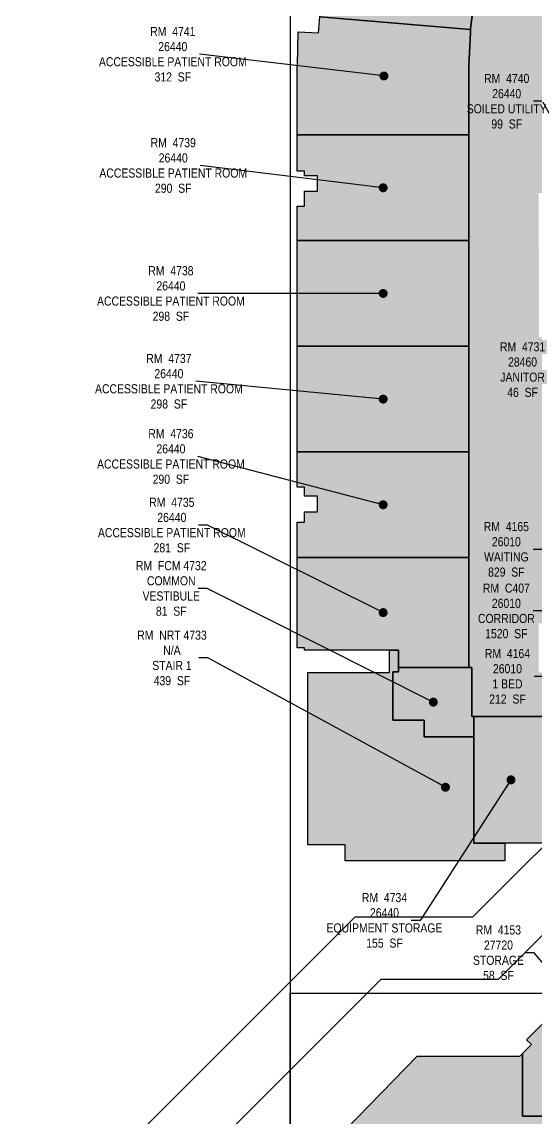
# Model space of a CAD drawing. Header units: inches. Extents: x -464 to 5863, y -325 to 4525.
# Drawn here: x -464 to 327, y 1683 to 3368 of the extents above; entities that cross this region are included whole.
import ezdxf

# ---------------------------------------------------------------- set-up
doc = ezdxf.new("R2010")
doc.units = ezdxf.units.IN
doc.header["$LTSCALE"] = 48
doc.header["$MEASUREMENT"] = 0
doc.layers.get('Defpoints').update_dxf_attribs({"color": 31})
for name, color, linetype in [('0-LABEL', 3, 'Continuous'), ('1-NRT', 200, 'Continuous'), ('1-NRT-PTN', 253, 'Continuous'), ('3-FCM', 190, 'Continuous'), ('3-FCM-PTN', 9, 'Continuous'), ('4-OCC', 6, 'Continuous'), ('4-OCC-PTN', 95, 'Continuous')]:
    doc.layers.add(name, color=color, linetype=linetype)
doc.layers.add('VP-Window', color=2, linetype='Continuous', plot=False)
doc.styles.add('ArialN', font='ARIALN.TTF')
doc.dimstyles.new('AB-220', dxfattribs={"dimscale": 220, "dimtxt": 0.0703125, "dimasz": 0.0625, "dimexe": 0.0625, "dimexo": 0.125, "dimgap": 0.1875, "dimtad": 0, "dimdec": 4, "dimrnd": 0.0625, "dimzin": 0, "dimdsep": 46, "dimlunit": 4, "dimtxsty": 'ArialN', "dimblk": 'ARCHTICK', "dimcen": 0.0625, "dimclrd": 256, "dimclre": 256, "dimclrt": 256, "dimadec": 0, "dimazin": 0, "dimtfac": 1, "dimtdec": 4, "dimtofl": 0, "dimtmove": 2, "dimatfit": 3, "dimldrblk": 'DOT', "dimfxl": 0, "dimfrac": 2, "dimtolj": 1, "dimtzin": 0, "dimlwd": -1, "dimlwe": -1, "dimarcsym": 0})

# ---------------------------------------------------------------- blocks, each defined once
blk = doc.blocks.new('_ArchTick')
at = {"const_width": 0.15}
blk.add_lwpolyline([(-0.5, -0.5), (0.5, 0.5)], dxfattribs=at)
blk = doc.blocks.new('_Dot')
at = {"lineweight": -2}
blk.add_line((-0.5, 0), (-1, 0), dxfattribs=at)
at = {"const_width": 0.5}
blk.add_lwpolyline([(-0.25, 0, 1), (0.25, 0, 1)], format="xyb", close=True, dxfattribs=at)

msp = doc.modelspace()

# ---------------------------------------------------------------- hatches: boundary and pattern name
at = {"layer": '1-NRT-PTN'}
h = msp.add_hatch(color=256, dxfattribs=at)
h.dxf.hatch_style = 1
h.paths.add_polyline_path([(230.5777386133015, 2269.202166843034), (230.5777386133051, 2105.327869028084), (278.5777541915869, 2105.357740394906), (278.5777541915869, 2078.232019599573), (32.71610859890112, 2078.232019599574), (32.71612417719021, 2103.107007489646), (-24.42224580841125, 2103.107007489645), (-24.42224580841125, 2368.107007489645), (101.0777541915888, 2368.107007489645), (101.0777541915888, 2402.327905552356), (115.0760283763485, 2402.327905552355), (115.0760127980558, 2369.232007489647), (106.3277541915888, 2369.232007489647), (106.3277386195297, 2294.669507489647), (154.4527541915888, 2294.639672647096), (154.4527541915888, 2269.232001685536)])
msp.add_hatch(color=256, dxfattribs=at).paths.add_polyline_path([(143.6779561739714, 1555.377225447011), (34.00597979491511, 1665.049201826068), (143.8446765981324, 1777.690547146883), (301.3042947399698, 1777.690547146883), (305.5746935659689, 1781.960945972882), (305.5746935659689, 1685.487388863346), (435.9726917254316, 1685.487388863346), (435.9726917254317, 1680.237388863346), (309.9815601557604, 1554.246257293674), (304.0414604972333, 1555.377225447012)])
at = {"layer": '3-FCM-PTN'}
h = msp.add_hatch(color=256, dxfattribs=at)
h.dxf.hatch_style = 1
edge = h.paths.add_edge_path()
edge.add_line((463.3855045196962, 3658.076299651527), (460.0922486531218, 3661.372783171177))
edge.add_arc((896.6005807313245, 3301.072247470315), 566.0000000000197, 140.4632226110263, 148.7487238157143)
edge.add_line((412.7270021562236, 3594.708689277098), (406.4719803237277, 3584.143864084594))
edge.add_line((406.4719803237277, 3584.143864084594), (410.0525751296228, 3580.563269280803))
edge.add_arc((896.6005651530136, 3301.041679722518), 561.1249999999928, 150.1226528891559, 174.75821161997)
edge.add_arc((907.5053651458322, 3300.233726679023), 572.0580422735987, 174.7774093992157, 179.4419433045306)
edge.add_line((335.4744571363445, 3305.805442011269), (335.5994571363445, 3251.804709106011))
edge.add_line((335.5994571363445, 3251.804709106011), (335.5994571363445, 3105.555267217496))
edge.add_line((335.5994571363445, 3105.555267217496), (330.4744571363445, 3105.555267217496))
edge.add_line((330.4744571363445, 3105.555267217496), (330.8505651530196, 2992.646894879483))
edge.add_line((330.8505651530196, 2992.646894879483), (330.8505651530196, 2884.646894879483))
edge.add_arc((331.8505651530196, 2884.646894879483), 1, 180, 270)
edge.add_line((331.8505651530196, 2883.646894879483), (362.0858465272232, 2883.646894879483))
edge.add_line((362.0858465272232, 2883.646894879483), (482.5325853363903, 3004.093633688588))
edge.add_line((482.5325853363903, 3004.093633688588), (479.0704822331173, 3007.555736791861))
edge.add_line((479.0704822331173, 3007.555736791861), (556.3211651709263, 3084.80641972967))
edge.add_line((556.3211651709263, 3084.80641972967), (880.4588530051952, 3408.943371469808))
edge.add_line((880.4588530051952, 3408.943371469808), (959.74283279864, 3329.659391676296))
edge.add_line((959.74283279864, 3329.659391676296), (774.8175270101912, 3144.734085887842))
edge.add_line((774.8175270101912, 3144.734085887842), (774.4637100348629, 3144.380273376116))
edge.add_line((774.4637100348629, 3144.380273376116), (693.6770238690716, 3063.593582746724))
edge.add_line((693.6770238690716, 3063.593582746724), (377.2244692460191, 2747.141028123659))
edge.add_line((377.2244692460191, 2747.141028123659), (377.2244692460191, 2726.055267217489))
edge.add_line((377.2244692460191, 2726.055267217489), (337.8494571363427, 2726.055267217489))
edge.add_line((337.8494571363427, 2726.055267217489), (337.8494571363427, 2443.726467140116))
edge.add_line((337.8494571363427, 2443.726467140116), (330.5994571363427, 2443.726467140116))
edge.add_line((330.5994571363427, 2443.726467140116), (330.5994571363427, 2368.181174916513))
edge.add_line((330.5994571363427, 2368.181174916513), (345.3494692491405, 2368.181174916513))
edge.add_line((345.3494692491405, 2368.181174916513), (345.3494654414463, 2300.305436207182))
edge.add_line((345.3494654414463, 2300.305436207182), (227.5369692491405, 2300.305436207182))
edge.add_line((227.5369692491405, 2300.305436207182), (227.5369692491442, 2375.555442011253))
edge.add_line((227.5369692491442, 2375.555442011253), (223.1005651529905, 2375.555442011253))
edge.add_line((223.1005651529905, 2375.555442011253), (223.1002351160279, 2471.742942011162))
edge.add_line((223.1002351160279, 2471.742942011162), (223.3477434341404, 2471.742942011162))
edge.add_line((223.3477434341404, 2471.742942011162), (223.347743434115, 2617.056010592125))
edge.add_line((223.347743434115, 2617.056010592125), (223.0977434341113, 2617.056010592125))
edge.add_line((223.0977434341113, 2617.056010592125), (223.0977434340895, 2797.181010592112))
edge.add_line((223.0977434340895, 2797.181010592112), (223.3477434340895, 2797.181010592112))
edge.add_line((223.3477434340895, 2797.181010592112), (223.3477434341077, 2942.057147753656))
edge.add_line((223.3477434341077, 2942.057147753656), (223.0977434341077, 2942.057147753656))
edge.add_line((223.0977434341077, 2942.057147753656), (223.0977434341295, 3122.182147753617))
edge.add_line((223.0977434341295, 3122.182147753617), (223.3477434340695, 3122.182147753617))
edge.add_line((223.3477434340695, 3122.182147753617), (223.3505651529978, 3191.556983429149))
edge.add_line((223.3505651529978, 3191.556983429149), (223.0977434340513, 3191.555267217477))
edge.add_line((223.0977434340513, 3191.555267217477), (223.0977434340622, 3284.117767217476))
edge.add_line((223.0977434340622, 3284.117767217476), (223.3505651530087, 3284.117767217476))
edge.add_line((223.3505651530087, 3284.117767217476), (223.3477434339149, 3301.041707018187))
edge.add_line((223.3477434339149, 3301.041707018187), (225.4841328296226, 3351.941019152155))
edge.add_line((225.4841328296226, 3351.941019152155), (225.6681058266696, 3356.805539149108))
edge.add_line((225.6681058266696, 3356.805539149108), (226.1479061275897, 3362.38156482607))
edge.add_line((226.1479061275897, 3362.38156482607), (232.7200452074977, 3412.95633141592))
edge.add_line((232.7200452074977, 3412.95633141592), (235.860031664428, 3430.236284093193))
edge.add_line((235.860031664428, 3430.236284093193), (231.4702071707653, 3431.726428713229))
edge.add_line((231.4702071707653, 3431.726428713229), (289.2923200377064, 3602.318414252311))
edge.add_line((289.2923200377064, 3602.318414252311), (293.7610089839383, 3600.801498757978))
edge.add_line((293.7610089839383, 3600.801498757978), (301.7179625816281, 3616.286393088212))
edge.add_line((301.7179625816281, 3616.286393088212), (327.6129496427421, 3660.927224084349))
edge.add_line((327.6129496427421, 3660.927224084349), (330.3924540537683, 3665.248333245127))
edge.add_line((330.3924540537683, 3665.248333245127), (333.4329915633463, 3669.968217852993))
edge.add_line((333.4329915633463, 3669.968217852993), (363.2696445087842, 3711.94468946165))
edge.add_line((363.2696445087842, 3711.94468946165), (373.8543272326443, 3725.306749496043))
edge.add_line((373.8543272326443, 3725.306749496043), (370.6715006943851, 3728.690349297356))
edge.add_line((370.6715006943851, 3728.690349297356), (501.8693216444045, 3852.108935429844))
edge.add_line((501.8693216444045, 3852.108935429844), (505.0538201168675, 3848.723713855865))
edge.add_line((505.0538201168675, 3848.723713855865), (519.4772755562846, 3858.746364012477))
edge.add_line((519.4772755562846, 3858.746364012477), (562.7614439843602, 3885.691934078059))
edge.add_line((562.7614439843602, 3885.691934078059), (567.640898831558, 3888.453235647239))
edge.add_line((567.640898831558, 3888.453235647239), (572.5491089620283, 3891.167244830408))
edge.add_line((572.5491089620283, 3891.167244830408), (618.1503295217536, 3914.009842084883))
edge.add_line((618.1503295217536, 3914.009842084883), (634.2141391391252, 3921.056092570307))
edge.add_line((634.2141391391252, 3921.056092570307), (632.9950636215418, 3925.542879330768))
edge.add_line((632.9950636215418, 3925.542879330768), (721.7990874320095, 3949.781290150979))
edge.add_line((721.7990874320095, 3949.781290150979), (747.885395264013, 3846.115096555124))
edge.add_line((747.885395264013, 3846.115096555124), (748.7876903142243, 3842.370443941763))
edge.add_arc((897.5317547774041, 3298.987096977963), 563.3739952026618, 105.3089466258084, 119.0139452709643)
edge.add_line((624.2827022559705, 3791.658603934421), (620.679345957, 3795.261960233172))
edge.add_arc((896.6005807312183, 3301.072247470485), 565.9999999998198, 119.1759593182059, 128.761446471449)
edge.add_line((542.2397173448172, 3742.416079986405), (545.5443900002502, 3739.108050903248))
edge.add_arc((878.9597558135335, 3324.803715225146), 531.8024903308359, 128.825703994237, 128.8280798935644)
edge.add_arc((896.5739409465023, 3301.069518893304), 561.3371981902865, 128.7097795917253, 140.2621555218005)
edge.add_arc((871.2583598507158, 3320.334507263956), 529.5562146184747, 140.1140029927087, 140.3733209694459)
h = msp.add_hatch(color=256, dxfattribs=at)
h.dxf.hatch_style = 1
h.paths.add_polyline_path([(227.5152386133015, 2375.577172647096), (227.5152386132978, 2300.327166843024), (230.5777386132997, 2300.327166843024), (230.5777386133033, 2269.20216684308), (154.4527386132997, 2269.202166842985), (154.4527386132997, 2294.639672647096), (106.3277386132997, 2294.639672647096), (106.3277541915888, 2369.232007489647), (115.0760127980558, 2369.232007489647), (115.0760127980558, 2375.577172647096)])
at = {"layer": '4-OCC-PTN'}
h = msp.add_hatch(color=13, dxfattribs=at)
h.dxf.hatch_style = 1
h.paths.add_polyline_path([(225.6463751908269, 3356.827269784951), (-5.975665235804485, 3376.073203376993), (-5.722093120793801, 3379.12484801231), (-25.7469704065405, 3380.789500335362), (-23.77176119057353, 3404.31164272249), (-34.83164171199846, 3405.552206821868), (-27.72636598241829, 3456.108873104486), (-27.22760569871556, 3458.627797044614), (-17.63106938054611, 3507.463130587609), (-17.06194917199886, 3509.968122922976), (-4.684812244549761, 3558.173895030098), (-3.979484908937451, 3560.64179010646), (9.123892153260527, 3602.200393293419), (260.3981183787874, 3517.031054136725), (231.4484765349227, 3431.748159349072), (235.8383010285853, 3430.258014729035), (232.6930956592952, 3412.978739696578), (226.0711926155638, 3361.938970913861)])
h = msp.add_hatch(color=13, dxfattribs=at)
h.dxf.hatch_style = 1
h.paths.add_polyline_path([(223.0760127982104, 3194.641946970295), (-40.67226138671126, 3194.641946970296), (-40.67226138671126, 3299.762839901337), (-40.60209517342795, 3302.403431269455), (-39.20866184541759, 3353.428135065451), (-8.004916684072526, 3351.651928599299), (-5.975665235804485, 3376.073203376993), (225.6463751908269, 3356.827269784951), (225.4624021937799, 3351.962749787997), (223.3260127980722, 3301.063437654031), (223.328834517166, 3284.139497853319), (223.0760127982195, 3284.139497853319), (223.0760127982086, 3197.95199785332)])
h = msp.add_hatch(color=13, dxfattribs=at)
h.dxf.hatch_style = 1
h.paths.add_polyline_path([(223.3468058959335, 3191.578836058822), (223.326012798265, 3122.203878389524), (223.076012798265, 3122.203878389524), (223.0760127982759, 3032.141378389511), (-40.67226138671307, 3032.141378389511), (-40.67226138671126, 3085.013560696674), (-29.54726138670034, 3085.013560696674), (-29.54726138670034, 3108.076997853341), (-9.422261386700342, 3108.076997853341), (-9.422261386700342, 3131.7652307586), (-29.54726138670034, 3131.765230758598), (-29.54726138670034, 3139.013560696674), (-40.67226138671307, 3139.013560696674), (-40.67226138671126, 3194.641946970296), (223.0760127982104, 3194.641946970295), (223.0760127982086, 3191.57699785332), (223.3288345171551, 3191.578714064992)])
h = msp.add_hatch(color=13, dxfattribs=at)
h.dxf.hatch_style = 1
h.paths.add_polyline_path([(223.3260127982541, 2869.640809808727), (223.326012798265, 2942.078878389499), (223.076012798265, 2942.078878389499), (223.0760127982759, 3032.141378389511), (-40.67226138671307, 3032.141378389511), (-40.67226138671307, 2869.640809808727)])
h = msp.add_hatch(color=13, dxfattribs=at)
h.dxf.hatch_style = 1
h.paths.add_polyline_path([(223.0760127982577, 2707.140241227959), (223.0760127982468, 2797.202741227955), (223.3260127982541, 2869.640809808727), (-40.67226138671307, 2869.640809808679), (-40.67226138671307, 2707.140241227959)])
h = msp.add_hatch(color=13, dxfattribs=at)
h.dxf.hatch_style = 1
h.paths.add_polyline_path([(223.3262607943053, 2544.639672645826), (223.3268137890701, 2617.077741227968), (223.0760127982686, 2617.077741227968), (223.0760127982578, 2707.140241227959), (-40.67226138671307, 2707.140241227959), (-40.67226138671307, 2653.01283990134), (-29.54726138670037, 2653.01283990134), (-29.54726138670034, 2639.077172647099), (-9.422261389823547, 2639.077172647099), (-9.422261389823547, 2615.077172647099), (-29.54726138670034, 2615.077172647099), (-29.54726138670037, 2599.013560696674), (-40.6722613867131, 2599.013560696674), (-40.67226138671307, 2544.639672647078)])
h = msp.add_hatch(color=13, dxfattribs=at)
h.dxf.hatch_style = 1
h.paths.add_polyline_path([(-40.67226138671307, 2544.639672647078), (-40.67226138671307, 2406.077184757023), (-29.54726138670216, 2406.077184757023), (-29.54726138670217, 2402.327905552356), (115.0760127980558, 2402.327905552356), (115.0760127980558, 2375.577172647104), (223.0788345171479, 2375.577172647096), (223.078504480187, 2471.764671796907), (223.3262607943011, 2544.639672645826)])
h = msp.add_hatch(color=13, dxfattribs=at)
h.dxf.hatch_style = 1
h.paths.add_polyline_path([(345.3277348056037, 2300.327166843024), (345.3271408079328, 2105.327184760587), (230.5777386133051, 2105.327905552356), (230.5777386133033, 2300.327166843024)])
msp.add_hatch(color=17, dxfattribs=at).paths.add_polyline_path([(1806.922723754673, 2145.628493160973), (1875.677135938198, 2076.874080977448), (1873.412626480635, 2074.609571519885), (1918.889402978701, 2029.132711301614), (1907.92924787031, 2018.172556193222), (1918.270684545163, 2007.831119518368), (1884.329559048209, 1973.889994021414), (1873.988122373356, 1984.231430696268), (1866.795704407865, 1977.039012730777), (1870.508015009094, 1973.326702129548), (1831.483864781582, 1934.302551902035), (1475.215278014682, 1934.302551902035), (1475.215278014682, 1935.840241300807), (1473.841906963625, 1937.213612351863), (1475.69806226424, 1939.069767652478), (1433.271655393047, 1981.49617452367), (1431.251181744718, 1979.475700875341), (1339.004624597262, 1979.475700875341), (1283.22651209528, 1923.697588373368), (1281.370356794665, 1925.553743673982), (1264.399794046187, 1908.583180925505), (1266.255949346802, 1906.72702562489), (1206.858979727131, 1847.330056005219), (1205.002824426518, 1849.186211305836), (1162.576417555325, 1806.759804434643), (1164.43257285594, 1804.903649134028), (1105.035603236269, 1745.506679514357), (1103.179447935654, 1747.362834814972), (1060.753041064462, 1704.936427943779), (1062.609196365077, 1703.080272643164), (1031.676751926175, 1672.147828204256), (1079.676951789042, 1624.147628341389), (1077.820796488427, 1622.291473040774), (1120.24720335962, 1579.865066169581), (1122.103358660235, 1581.721221470196), (1178.389527767105, 1525.435052363326), (1106.794966171967, 1453.840490768189), (880.6480680768083, 1679.987388863346), (747.2873905425744, 1679.987388863347), (701.148673070152, 1633.848671390924), (654.7599555977307, 1680.237388863346), (435.9726917254317, 1680.237388863346), (435.9726917254316, 1685.487388863346), (305.5746935659689, 1685.487388863346), (305.5746935659689, 1781.960945972882), (319.3972069123047, 1795.783459319217), (311.9845626823456, 1803.196103549175), (342.8704110171742, 1834.081951884005), (404.5836020966774, 1772.368760804503), (685.5172564461966, 1772.368760804503), (714.7497067341112, 1772.368760804503), (768.7166665318983, 1826.33572060229), (822.6836263296875, 1772.368760804503), (994.4755261213807, 1772.368760804501), (1259.170127720572, 2037.063362403693), (1262.882438321801, 2040.775673004922), (1314.136397879088, 2092.029632562209), (1334.971930545983, 2071.194099895316), (1732.488330489017, 2071.194099895316)])

# ---------------------------------------------------------------- linework, layer by layer
at = {"layer": '1-NRT'}
for points in [[(230.5777386133015, 2269.202166843034), (230.5777386133051, 2105.327869028084), (278.5777541915869, 2105.357740394906), (278.5777541915869, 2078.232019599573), (32.71610859890112, 2078.232019599574), (32.71612417719021, 2103.107007489646), (-24.42224580841125, 2103.107007489645), (-24.42224580841125, 2368.107007489645), (101.0777541915888, 2368.107007489645), (101.0777541915888, 2402.327905552356), (115.0760283763485, 2402.327905552355), (115.0760127980558, 2369.232007489647), (106.3277541915888, 2369.232007489647), (106.3277386195297, 2294.669507489647), (154.4527541915888, 2294.639672647096), (154.4527541915888, 2269.232001685536), (230.5777386133015, 2269.202166843034)], [(143.6779561739714, 1555.377225447011), (34.00597979491511, 1665.049201826068), (143.8446765981324, 1777.690547146883), (301.3042947399698, 1777.690547146883), (305.5746935659689, 1781.960945972882), (305.5746935659689, 1685.487388863346), (435.9726917254316, 1685.487388863346), (435.9726917254317, 1680.237388863346), (309.9815601557604, 1554.246257293674), (304.0414604972333, 1555.377225447012)]]:
    msp.add_lwpolyline(points, close=True, dxfattribs=at)
at = {"layer": '3-FCM'}
msp.add_lwpolyline([(345.3494654414463, 2300.305436207182), (227.5369692491405, 2300.305436207182), (227.5369692491442, 2375.555442011253), (223.1005651529905, 2375.555442011253), (223.1002351160279, 2471.742942011162), (223.3477434341404, 2471.742942011162), (223.347743434115, 2617.056010592125), (223.0977434341113, 2617.056010592125), (223.0977434340895, 2797.181010592112), (223.3477434340895, 2797.181010592112), (223.3477434341077, 2942.057147753656), (223.0977434341077, 2942.057147753656), (223.0977434341295, 3122.182147753617), (223.3477434340695, 3122.182147753617), (223.3505651529978, 3191.556983429149), (223.0977434340513, 3191.555267217477), (223.0977434340622, 3284.117767217476), (223.3505651530087, 3284.117767217476), (223.3477434339149, 3301.041707018187), (225.4841328296226, 3351.941019152155), (225.6681058266696, 3356.805539149108), (226.1479061275897, 3362.38156482607), (232.7200452074977, 3412.95633141592)], dxfattribs=at)
msp.add_lwpolyline([(227.5152386133015, 2375.577172647096), (227.5152386132978, 2300.327166843024), (230.5777386132997, 2300.327166843024), (230.5777386133033, 2269.20216684308), (154.4527386132997, 2269.202166842985), (154.4527386132997, 2294.639672647096), (106.3277386132997, 2294.639672647096), (106.3277541915888, 2369.232007489647), (115.0760127980558, 2369.232007489647), (115.0760127980558, 2375.577172647096), (227.5152386133015, 2375.577172647096)], close=True, dxfattribs=at)
at = {"layer": '4-OCC'}
msp.add_line((223.0760127982577, 2703.264508322634), (223.0760127982559, 2711.015241227926), dxfattribs=at)
for points in [[(225.6463751908269, 3356.827269784951), (-5.975665235804485, 3376.073203376993), (-5.722093120793801, 3379.12484801231), (-25.7469704065405, 3380.789500335362), (-23.77176119057353, 3404.31164272249), (-34.83164171199846, 3405.552206821868), (-27.72636598241829, 3456.108873104486), (-27.22760569871556, 3458.627797044614), (-17.63106938054611, 3507.463130587609), (-17.06194917199886, 3509.968122922976), (-4.684812244549761, 3558.173895030098), (-3.979484908937451, 3560.64179010646), (9.123892153260527, 3602.200393293419), (260.3981183787874, 3517.031054136725), (231.4484765349227, 3431.748159349072), (235.8383010285853, 3430.258014729035), (232.6930956592952, 3412.978739696578), (226.0711926155638, 3361.938970913861)], [(223.0760127982104, 3194.641946970295), (-40.67226138671126, 3194.641946970296), (-40.67226138671126, 3299.762839901337), (-40.60209517342795, 3302.403431269455), (-39.20866184541759, 3353.428135065451), (-8.004916684072526, 3351.651928599299), (-5.975665235804485, 3376.073203376993), (225.6463751908269, 3356.827269784951), (225.4624021937799, 3351.962749787997), (223.3260127980722, 3301.063437654031), (223.328834517166, 3284.139497853319), (223.0760127982195, 3284.139497853319), (223.0760127982086, 3197.95199785332)], [(223.3468058959335, 3191.578836058822), (223.326012798265, 3122.203878389524), (223.076012798265, 3122.203878389524), (223.0760127982759, 3032.141378389511), (-40.67226138671307, 3032.141378389511), (-40.67226138671126, 3085.013560696674), (-29.54726138670034, 3085.013560696674), (-29.54726138670034, 3108.076997853341), (-9.422261386700342, 3108.076997853341), (-9.422261386700342, 3131.7652307586), (-29.54726138670034, 3131.765230758598), (-29.54726138670034, 3139.013560696674), (-40.67226138671307, 3139.013560696674), (-40.67226138671126, 3194.641946970296), (223.0760127982104, 3194.641946970295), (223.0760127982086, 3191.57699785332), (223.3288345171551, 3191.578714064992)], [(223.3260127982541, 2869.640809808727), (-40.67226138671307, 2869.640809808727), (-40.67226138671307, 3032.141378389511), (223.0760127982759, 3032.141378389511), (223.076012798265, 2942.078878389499), (223.326012798265, 2942.078878389499)], [(223.0760127982577, 2707.140241227959), (-40.67226138671307, 2707.140241227959), (-40.67226138671307, 2869.640809808679), (223.3260127982541, 2869.640809808727), (223.3260127982541, 2797.202741227955), (223.0760127982468, 2797.202741227955)], [(223.3262607943053, 2544.639672645826), (-40.67226138671307, 2544.639672647078), (-40.67226138671307, 2599.013560696674), (-29.54726138670034, 2599.013560696674), (-29.54726138670034, 2615.077172647099), (-9.422261389823547, 2615.077172647099), (-9.422261389823547, 2639.077172647099), (-29.54726138670034, 2639.077172647099), (-29.54726138670034, 2653.01283990134), (-40.67226138671307, 2653.01283990134), (-40.67226138671307, 2707.140241227959), (223.0760127982577, 2707.140241227959), (223.0760127982686, 2617.077741227968), (223.3268137890701, 2617.077741227968)], [(223.3262607943053, 2544.639672647078), (223.3262607943053, 2471.764672647005), (223.078504480187, 2471.764671796907), (223.0788345171478, 2375.577172647096), (115.0760127980558, 2375.577172647104), (115.0760127980558, 2402.327905552356), (-29.54726138670216, 2402.327905552356), (-29.54726138670216, 2406.077184757023), (-40.67226138671307, 2406.077184757023), (-40.67226138671307, 2544.639672647078)], [(345.3277348056037, 2300.327166843024), (345.3271408079328, 2105.327184760587), (230.5777386133051, 2105.327905552356), (230.5777386133033, 2300.327166843024)]]:
    msp.add_lwpolyline(points, close=True, dxfattribs=at)
msp.add_lwpolyline([(435.9726917254317, 1680.237388863346), (435.9726917254316, 1685.487388863346), (305.5746935659689, 1685.487388863346), (305.5746935659689, 1781.960945972882), (319.3972069123047, 1795.783459319217), (311.9845626823456, 1803.196103549175), (342.8704110171742, 1834.081951884005), (404.5836020966774, 1772.368760804503), (685.5172564461966, 1772.368760804503), (685.5172564461966, 1772.368760804503), (714.7497067341112, 1772.368760804503), (768.7166665318983, 1826.33572060229), (822.6836263296875, 1772.368760804503), (994.4755261213807, 1772.368760804501), (1259.170127720572, 2037.063362403693), (1262.882438321801, 2040.775673004922)], dxfattribs=at)
at = {"layer": 'Defpoints'}
for points in [[(-276.8766602256472, 1666.957664034659), (48.25041129801667, 1992.084735558322), (229.0255024503335, 1992.454395457547), (1178.040463452389, 2938.46884202512), (1989.175281773381, 2938.46884202512), (2095.559553557284, 2832.084570241216), (2165.623039449047, 2832.084570241216), (2165.623039449047, 2950.181584274803), (1790.123039449048, 2950.181584274802), (1790.123039449048, 4204.431584274804), (3397.657017810886, 4204.431584274803), (3397.568089276307, 4333.155638077699), (3558.177296594098, 4493.764845395488), (3989.801676251375, 4493.764845395488)], [(-141.11215823783, 1666.957664034659), (88.09619165083441, 1896.166013923322), (268.7823463446059, 1896.535491959869), (1217.715953627098, 2842.46884202512), (1949.410779785564, 2842.46884202512), (2056.034526368751, 2735.845095441932), (2261.623039449046, 2735.845095441932), (2261.623039449048, 3046.181584274802), (1886.123039449048, 3046.181584274802), (1886.123039449048, 4108.431584274804), (3493.723361963299, 4108.431584274803), (3493.595564362676, 4293.418611176251), (3597.941798581915, 4397.764845395488), (3944.253988410553, 4397.764845395488)]]:
    msp.add_lwpolyline(points, dxfattribs=at)
at = {"layer": 'VP-Window', "color": 5}
msp.add_lwpolyline([(-51.54012578947004, 1480.431584274804), (2918.45987421053, 1480.431584274804), (2918.45987421053, 3680.431584274804), (-51.54012578947004, 3680.431584274804)], close=True, dxfattribs=at)
at = {"layer": 'VP-Window'}
msp.add_lwpolyline([(-51.54012578947004, 1874.596695512143), (2918.45987421053, 1874.596695512143), (2918.45987421053, -325.403304487857), (-51.54012578947004, -325.403304487857)], close=True, dxfattribs=at)

# ---------------------------------------------------------------- texts
at = {"layer": '0-LABEL', "char_height": 14, "attachment_point": 5, "style": 'ArialN'}
for s, insert in [('RM  4741\\P26440\\PACCESSIBLE PATIENT ROOM\\P312  SF', (-232.1886461749127, 3318.76228529)), ('RM  4740\\P26440\\PSOILED UTILITY\\P99  SF', (281.3457255216199, 3246.460574890876)), ('RM  4739\\P26440\\PACCESSIBLE PATIENT ROOM\\P290  SF', (-231.5393365945492, 3147.62303876586)), ('RM  4738\\P26440\\PACCESSIBLE PATIENT ROOM\\P298  SF', (-235.1292969311762, 2950.769578242864)), ('RM  4731\\P28460\\PJANITOR\\P46  SF', (305.7313117341546, 2833.75169147017)), ('RM  4737\\P26440\\PACCESSIBLE PATIENT ROOM\\P298  SF', (-238.2270024981117, 2815.82923223839)), ('RM  4736\\P26440\\PACCESSIBLE PATIENT ROOM\\P290  SF', (-235.0984083853764, 2700.143890137902)), ('RM  4735\\P26440\\PACCESSIBLE PATIENT ROOM\\P281  SF', (-233.7132963421936, 2594.642739516705)), ('RM  4165\\P26010\\PWAITING\\P829  SF', (280.8002692791088, 2557.317198518514)), ('RM  FCM 4732\\PCOMMON\\PVESTIBULE\\P81  SF', (-234.5676894753997, 2497.193540527915)), ('RM  C407\\P26010\\PCORRIDOR\\P1520  SF', (280.8002692791088, 2462.62025072526)), ('RM  NRT 4733\\PN/A\\PSTAIR 1\\P439  SF', (-233.4873685623061, 2390.309342382967)), ('RM  4164\\P26010\\P1 BED\\P212  SF', (282.515025511042, 2362.009950400561)), ('RM  4734\\P26440\\PEQUIPMENT STORAGE\\P155  SF', (93.3526610447625, 1986.70618115029)), ('RM  4153\\P27720\\PSTORAGE\\P58  SF', (268.639874495133, 1936.962641240229))]:
    msp.add_mtext(s, dxfattribs=dict(at, insert=insert))

# ---------------------------------------------------------------- leaders
at = {"layer": '0-LABEL', "annotation_type": 0, "has_hookline": 1, "hookline_direction": 1}
for points, text_width in [([(92.48705690205784, 3285.357575173644), (-190.9386461749127, 3318.76228529)], 226.0341064120055), ([(385.7058735514802, 3156.902778578784), (336.3457255216199, 3246.460574890876), (322.5957255216199, 3246.460574890876)], 122.1418826739427), ([(91.33727225461021, 3113.391662679904), (-190.2893365945492, 3147.62303876586)], 226.0341064120055), ([(91.32687570577596, 2950.891094099119), (-193.8792969311762, 2950.769578242864)], 226.0341064120055), ([(391.5779785078722, 2710.514556931895), (360.7313117341546, 2833.75169147017), (346.9813117341546, 2833.75169147017)], 67.95634379263302), ([(91.3268757057705, 2788.390525518343), (-196.9770024981117, 2815.82923223839)], 226.0341064120055), ([(91.32727620117853, 2625.889956936892), (-193.8484083853764, 2700.143890137902)], 226.0341064120055), ([(91.32699970379613, 2460.108422647087), (-178.7132963421936, 2594.642739516705), (-192.4632963421936, 2594.642739516705)], 226.0341064120055), ([(1254.758514970428, 1717.187812094886), (335.8002692791088, 2557.317198518514), (322.0502692791088, 2557.317198518514)], 67.63165075034107), ([(168.4527386133015, 2322.38966974504), (-179.5676894753997, 2497.193540527915), (-193.3176894753997, 2497.193540527915)], 106.6425648021828), ([(1112.232048272335, 1799.734491964581), (335.8002692791088, 2462.62025072526), (322.0502692791088, 2462.62025072526)], 86.31105047748977), ([(187.1435439012021, 2191.494576459187), (-178.4873685623061, 2390.309342382967), (-192.2373685623061, 2390.309342382967)], 104.9427012278308), ([(692.6836083352791, 2078.344096253079), (337.515025511042, 2362.009950400561), (323.765025511042, 2362.009950400561)], 67.5075034106412), ([(287.9527367094535, 2202.827175801805), (148.3526610447625, 1986.70618115029), (134.6026610447625, 1986.70618115029)], 176.0886766712142), ([(545.4033423712115, 1887.328451201367), (417.8016717097707, 2047.671755546127), (404.0516717097707, 2047.671755546127)], 67.5075034106412), ([(416.0825469938362, 1827.022220753847), (323.639874495133, 1936.962641240229), (309.889874495133, 1936.962641240229)], 76.83765347885402)]:
    msp.add_leader(points, dimstyle='AB-220', dxfattribs=dict(at, text_width=text_width))

doc.saveas('drawing.dxf')
